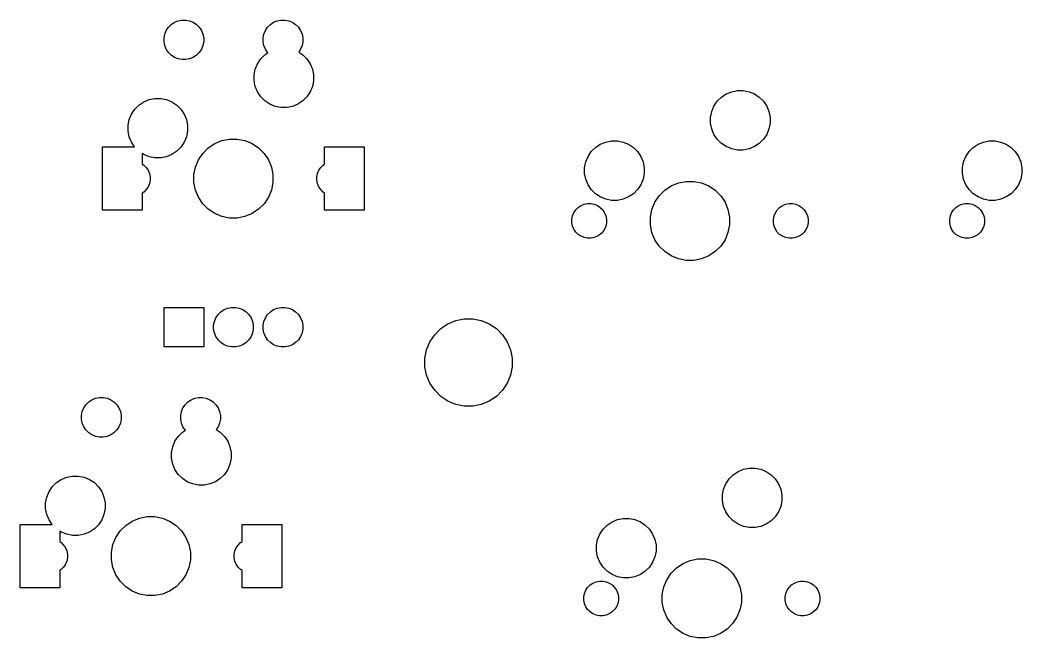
# Model space of a CAD drawing. Extents: x 25 to 359, y 20 to 134.
# Drawn here: x 31.6 to 82.1, y 96.4 to 127.6 of the extents above; entities that cross this region are included whole.
import ezdxf

# ---------------------------------------------------------------- set-up
doc = ezdxf.new("R2010")
doc.units = 0
doc.layers.add('BLACK', color=7, linetype='CONTINUOUS')

msp = doc.modelspace()

# ---------------------------------------------------------------- linework, layer by layer
at = {"layer": 'BLACK', "linetype": 'CONTINUOUS'}
for p, q in [((39.0497, 127.225), (39.189, 127.364)), ((39.189, 127.364), (39.3528, 127.474)), ((39.3528, 127.474), (39.5348, 127.549)), ((39.5348, 127.549), (39.728, 127.587)), ((39.728, 127.587), (39.925, 127.587)), ((39.925, 127.587), (40.1182, 127.549)), ((40.1182, 127.549), (40.3002, 127.474)), ((40.3002, 127.474), (40.464, 127.364)), ((40.464, 127.364), (40.6032, 127.225)), ((44.0497, 127.225), (44.189, 127.364)), ((44.189, 127.364), (44.3528, 127.474)), ((44.3528, 127.474), (44.5348, 127.549)), ((44.5348, 127.549), (44.728, 127.587)), ((44.728, 127.587), (44.925, 127.587)), ((44.925, 127.587), (45.1182, 127.549)), ((45.1182, 127.549), (45.3002, 127.474)), ((45.3002, 127.474), (45.464, 127.364)), ((45.464, 127.364), (45.6032, 127.225)), ((38.8265, 126.686), (38.8649, 126.879)), ((38.8649, 126.879), (38.9403, 127.061)), ((38.9403, 127.061), (39.0497, 127.225)), ((40.6032, 127.225), (40.7127, 127.061)), ((40.7127, 127.061), (40.7881, 126.879)), ((40.7881, 126.879), (40.8265, 126.686)), ((43.8265, 126.686), (43.8649, 126.879)), ((43.8649, 126.879), (43.9403, 127.061)), ((43.9403, 127.061), (44.0497, 127.225)), ((45.6032, 127.225), (45.7127, 127.061)), ((45.7127, 127.061), (45.7881, 126.879)), ((45.7881, 126.879), (45.8265, 126.686)), ((38.8265, 126.489), (38.8265, 126.686)), ((38.8649, 126.296), (38.8265, 126.489)), ((40.8265, 126.489), (40.7881, 126.296)), ((40.8265, 126.686), (40.8265, 126.489)), ((43.8265, 126.489), (43.8265, 126.686)), ((43.8649, 126.296), (43.8265, 126.489)), ((45.8265, 126.489), (45.7881, 126.296)), ((45.8265, 126.686), (45.8265, 126.489)), ((38.9403, 126.114), (38.8649, 126.296)), ((39.0497, 125.95), (38.9403, 126.114)), ((39.189, 125.811), (39.0497, 125.95)), ((39.3528, 125.701), (39.189, 125.811)), ((40.464, 125.811), (40.3002, 125.701)), ((40.6032, 125.95), (40.464, 125.811)), ((40.7127, 126.114), (40.6032, 125.95)), ((40.7881, 126.296), (40.7127, 126.114)), ((43.7014, 125.624), (43.9103, 125.833)), ((43.9403, 126.114), (43.8649, 126.296)), ((43.9103, 125.833), (44.0643, 125.935)), ((44.0497, 125.95), (43.9403, 126.114)), ((44.0643, 125.935), (44.0497, 125.95)), ((45.7127, 126.114), (45.6167, 125.97)), ((45.6167, 125.97), (45.8227, 125.833)), ((45.7881, 126.296), (45.7127, 126.114)), ((45.8227, 125.833), (46.0316, 125.624)), ((39.5348, 125.626), (39.3528, 125.701)), ((39.728, 125.587), (39.5348, 125.626)), ((39.925, 125.587), (39.728, 125.587)), ((40.1182, 125.626), (39.925, 125.587)), ((40.3002, 125.701), (40.1182, 125.626)), ((43.4241, 125.105), (43.5372, 125.378)), ((43.5372, 125.378), (43.7014, 125.624)), ((46.0316, 125.624), (46.1958, 125.378)), ((46.1958, 125.378), (46.3088, 125.105)), ((43.3665, 124.815), (43.4241, 125.105)), ((43.3665, 124.52), (43.3665, 124.815)), ((46.3088, 125.105), (46.3665, 124.815)), ((46.3665, 124.815), (46.3665, 124.52)), ((43.4241, 124.23), (43.3665, 124.52)), ((46.3665, 124.52), (46.3088, 124.23)), ((43.5372, 123.957), (43.4241, 124.23)), ((43.7014, 123.711), (43.5372, 123.957)), ((46.1958, 123.957), (46.0316, 123.711)), ((46.3088, 124.23), (46.1958, 123.957)), ((66.9303, 123.693), (67.176, 123.857)), ((67.176, 123.857), (67.449, 123.97)), ((67.449, 123.97), (67.7388, 124.027)), ((67.7388, 124.027), (68.0342, 124.027)), ((68.0342, 124.027), (68.324, 123.97)), ((68.324, 123.97), (68.597, 123.857)), ((68.597, 123.857), (68.8427, 123.693)), ((37.3514, 123.084), (37.5603, 123.293)), ((37.5603, 123.293), (37.806, 123.457)), ((37.806, 123.457), (38.079, 123.57)), ((38.079, 123.57), (38.3688, 123.627)), ((38.3688, 123.627), (38.6642, 123.627)), ((38.6642, 123.627), (38.954, 123.57)), ((38.954, 123.57), (39.227, 123.457)), ((39.227, 123.457), (39.4727, 123.293)), ((39.4727, 123.293), (39.6816, 123.084)), ((43.9103, 123.502), (43.7014, 123.711)), ((44.156, 123.338), (43.9103, 123.502)), ((44.429, 123.225), (44.156, 123.338)), ((45.577, 123.338), (45.304, 123.225)), ((45.8227, 123.502), (45.577, 123.338)), ((46.0316, 123.711), (45.8227, 123.502)), ((66.5572, 123.238), (66.7214, 123.484)), ((66.7214, 123.484), (66.9303, 123.693)), ((68.8427, 123.693), (69.0516, 123.484)), ((69.0516, 123.484), (69.2158, 123.238)), ((37.0741, 122.565), (37.1872, 122.838)), ((37.1872, 122.838), (37.3514, 123.084)), ((39.6816, 123.084), (39.8458, 122.838)), ((39.8458, 122.838), (39.9588, 122.565)), ((44.7188, 123.167), (44.429, 123.225)), ((45.0142, 123.167), (44.7188, 123.167)), ((45.304, 123.225), (45.0142, 123.167)), ((66.3865, 122.675), (66.4441, 122.965)), ((66.4441, 122.965), (66.5572, 123.238)), ((69.2158, 123.238), (69.3289, 122.965)), ((69.3289, 122.965), (69.3865, 122.675)), ((37.0165, 122.275), (37.0741, 122.565)), ((37.0165, 121.98), (37.0165, 122.275)), ((39.9588, 122.565), (40.0165, 122.275)), ((40.0165, 122.275), (40.0165, 121.98)), ((66.3865, 122.38), (66.3865, 122.675)), ((66.4441, 122.09), (66.3865, 122.38)), ((69.3865, 122.38), (69.3289, 122.09)), ((69.3865, 122.675), (69.3865, 122.38)), ((37.0741, 121.69), (37.0165, 121.98)), ((40.0165, 121.98), (39.9588, 121.69)), ((66.5572, 121.817), (66.4441, 122.09)), ((66.7214, 121.571), (66.5572, 121.817)), ((69.2158, 121.817), (69.0516, 121.571)), ((69.3289, 122.09), (69.2158, 121.817)), ((37.1872, 121.417), (37.0741, 121.69)), ((37.3405, 121.187), (37.1872, 121.417)), ((39.8458, 121.417), (39.6816, 121.171)), ((39.9588, 121.69), (39.8458, 121.417)), ((41.0555, 121.136), (41.382, 121.354)), ((41.382, 121.354), (41.7449, 121.505)), ((41.7449, 121.505), (42.1301, 121.581)), ((42.1301, 121.581), (42.5229, 121.581)), ((42.5229, 121.581), (42.9081, 121.505)), ((42.9081, 121.505), (43.271, 121.354)), ((43.271, 121.354), (43.5975, 121.136)), ((60.5803, 121.153), (60.826, 121.317)), ((60.826, 121.317), (61.099, 121.43)), ((61.099, 121.43), (61.3888, 121.487)), ((61.3888, 121.487), (61.6842, 121.487)), ((61.6842, 121.487), (61.974, 121.43)), ((61.974, 121.43), (62.247, 121.317)), ((62.247, 121.317), (62.4927, 121.153)), ((66.9303, 121.362), (66.7214, 121.571)), ((67.176, 121.198), (66.9303, 121.362)), ((68.8427, 121.362), (68.597, 121.198)), ((69.0516, 121.571), (68.8427, 121.362)), ((79.6303, 121.153), (79.876, 121.317)), ((79.876, 121.317), (80.149, 121.43)), ((80.149, 121.43), (80.4388, 121.487)), ((80.4388, 121.487), (80.7342, 121.487)), ((80.7342, 121.487), (81.024, 121.43)), ((81.024, 121.43), (81.297, 121.317)), ((81.297, 121.317), (81.5427, 121.153)), ((35.7265, 117.987), (35.7265, 121.187)), ((35.7265, 121.187), (37.3405, 121.187)), ((37.806, 120.798), (37.7265, 120.851)), ((37.7265, 120.851), (37.7265, 120.319)), ((38.079, 120.685), (37.806, 120.798)), ((39.227, 120.798), (38.954, 120.685)), ((39.4727, 120.962), (39.227, 120.798)), ((39.6816, 121.171), (39.4727, 120.962)), ((40.5595, 120.532), (40.7777, 120.858)), ((40.7777, 120.858), (41.0555, 121.136)), ((43.5975, 121.136), (43.8753, 120.858)), ((43.8753, 120.858), (44.0935, 120.532)), ((46.9265, 120.319), (46.9265, 121.187)), ((46.9265, 121.187), (48.9265, 121.187)), ((48.9265, 121.187), (48.9265, 117.987)), ((60.2072, 120.698), (60.3714, 120.944)), ((60.3714, 120.944), (60.5803, 121.153)), ((62.4927, 121.153), (62.7016, 120.944)), ((62.7016, 120.944), (62.8658, 120.698)), ((67.449, 121.085), (67.176, 121.198)), ((67.7388, 121.027), (67.449, 121.085)), ((68.0342, 121.027), (67.7388, 121.027)), ((68.324, 121.085), (68.0342, 121.027)), ((68.597, 121.198), (68.324, 121.085)), ((79.2572, 120.698), (79.4214, 120.944)), ((79.4214, 120.944), (79.6303, 121.153)), ((81.5427, 121.153), (81.7516, 120.944)), ((81.7516, 120.944), (81.9158, 120.698)), ((37.7265, 120.319), (37.8043, 120.267)), ((37.8043, 120.267), (37.9261, 120.145)), ((38.3688, 120.627), (38.079, 120.685)), ((38.6642, 120.627), (38.3688, 120.627)), ((38.954, 120.685), (38.6642, 120.627)), ((40.4092, 120.169), (40.5595, 120.532)), ((44.0935, 120.532), (44.2438, 120.169)), ((46.7268, 120.145), (46.8487, 120.267)), ((46.8487, 120.267), (46.9265, 120.319)), ((60.0365, 120.135), (60.0941, 120.425)), ((60.0941, 120.425), (60.2072, 120.698)), ((62.8658, 120.698), (62.9789, 120.425)), ((62.9789, 120.425), (63.0365, 120.135)), ((79.0865, 120.135), (79.1441, 120.425)), ((79.1441, 120.425), (79.2572, 120.698)), ((81.9158, 120.698), (82.0288, 120.425)), ((82.0288, 120.425), (82.0865, 120.135)), ((37.9261, 120.145), (38.0219, 120.002)), ((38.0219, 120.002), (38.0879, 119.843)), ((38.0879, 119.843), (38.1215, 119.674)), ((40.3326, 119.784), (40.4092, 120.169)), ((40.3326, 119.391), (40.3326, 119.784)), ((44.2438, 120.169), (44.3204, 119.784)), ((44.3204, 119.784), (44.3204, 119.391)), ((46.5315, 119.674), (46.5651, 119.843)), ((46.5651, 119.843), (46.6311, 120.002)), ((46.6311, 120.002), (46.7268, 120.145)), ((60.0365, 119.84), (60.0365, 120.135)), ((60.0941, 119.55), (60.0365, 119.84)), ((63.0365, 119.84), (62.9789, 119.55)), ((63.0365, 120.135), (63.0365, 119.84)), ((79.0865, 119.84), (79.0865, 120.135)), ((79.1441, 119.55), (79.0865, 119.84)), ((82.0865, 119.84), (82.0288, 119.55)), ((82.0865, 120.135), (82.0865, 119.84)), ((38.0879, 119.332), (38.0219, 119.173)), ((38.1215, 119.501), (38.0879, 119.332)), ((38.1215, 119.674), (38.1215, 119.501)), ((40.4092, 119.006), (40.3326, 119.391)), ((44.3204, 119.391), (44.2438, 119.006)), ((46.5315, 119.501), (46.5315, 119.674)), ((46.5651, 119.332), (46.5315, 119.501)), ((46.6311, 119.173), (46.5651, 119.332)), ((60.2072, 119.277), (60.0941, 119.55)), ((60.3714, 119.031), (60.2072, 119.277)), ((62.8658, 119.277), (62.7016, 119.031)), ((62.9789, 119.55), (62.8658, 119.277)), ((64.402, 119.214), (64.7649, 119.365)), ((64.7649, 119.365), (65.1501, 119.441)), ((65.1501, 119.441), (65.5429, 119.441)), ((65.5429, 119.441), (65.9281, 119.365)), ((65.9281, 119.365), (66.291, 119.214)), ((79.2572, 119.277), (79.1441, 119.55)), ((79.4214, 119.031), (79.2572, 119.277)), ((81.9158, 119.277), (81.7516, 119.031)), ((82.0288, 119.55), (81.9158, 119.277)), ((37.8043, 118.908), (37.7265, 118.856)), ((37.7265, 118.856), (37.7265, 117.987)), ((37.9261, 119.03), (37.8043, 118.908)), ((38.0219, 119.173), (37.9261, 119.03)), ((40.5595, 118.643), (40.4092, 119.006)), ((44.2438, 119.006), (44.0935, 118.643)), ((46.7268, 119.03), (46.6311, 119.173)), ((46.8487, 118.908), (46.7268, 119.03)), ((46.9265, 118.856), (46.8487, 118.908)), ((46.9265, 117.987), (46.9265, 118.856)), ((60.5803, 118.822), (60.3714, 119.031)), ((60.826, 118.658), (60.5803, 118.822)), ((62.4927, 118.822), (62.247, 118.658)), ((62.7016, 119.031), (62.4927, 118.822)), ((63.7977, 118.718), (64.0755, 118.996)), ((64.0755, 118.996), (64.402, 119.214)), ((66.291, 119.214), (66.6175, 118.996)), ((66.6175, 118.996), (66.8953, 118.718)), ((79.6303, 118.822), (79.4214, 119.031)), ((79.876, 118.658), (79.6303, 118.822)), ((81.5427, 118.822), (81.297, 118.658)), ((81.7516, 119.031), (81.5427, 118.822)), ((40.7777, 118.316), (40.5595, 118.643)), ((41.0555, 118.039), (40.7777, 118.316)), ((43.8753, 118.316), (43.5975, 118.039)), ((44.0935, 118.643), (43.8753, 118.316)), ((59.7087, 118.127), (59.852, 118.223)), ((59.852, 118.223), (60.0113, 118.289)), ((60.0113, 118.289), (60.1803, 118.322)), ((60.1803, 118.322), (60.3527, 118.322)), ((60.3527, 118.322), (60.5217, 118.289)), ((60.5217, 118.289), (60.681, 118.223)), ((60.681, 118.223), (60.8243, 118.127)), ((61.099, 118.545), (60.826, 118.658)), ((61.3888, 118.487), (61.099, 118.545)), ((61.6842, 118.487), (61.3888, 118.487)), ((61.974, 118.545), (61.6842, 118.487)), ((62.247, 118.658), (61.974, 118.545)), ((63.4292, 118.029), (63.5795, 118.392)), ((63.5795, 118.392), (63.7977, 118.718)), ((66.8953, 118.718), (67.1135, 118.392)), ((67.1135, 118.392), (67.2638, 118.029)), ((69.8687, 118.127), (70.012, 118.223)), ((70.012, 118.223), (70.1713, 118.289)), ((70.1713, 118.289), (70.3403, 118.322)), ((70.3403, 118.322), (70.5127, 118.322)), ((70.5127, 118.322), (70.6817, 118.289)), ((70.6817, 118.289), (70.841, 118.223)), ((70.841, 118.223), (70.9843, 118.127)), ((78.7587, 118.127), (78.902, 118.223)), ((78.902, 118.223), (79.0613, 118.289)), ((79.0613, 118.289), (79.2303, 118.322)), ((79.2303, 118.322), (79.4027, 118.322)), ((79.4027, 118.322), (79.5717, 118.289)), ((79.5717, 118.289), (79.731, 118.223)), ((79.731, 118.223), (79.8743, 118.127)), ((80.149, 118.545), (79.876, 118.658)), ((80.4388, 118.487), (80.149, 118.545)), ((80.7342, 118.487), (80.4388, 118.487)), ((81.024, 118.545), (80.7342, 118.487)), ((81.297, 118.658), (81.024, 118.545)), ((37.7265, 117.987), (35.7265, 117.987)), ((41.382, 117.82), (41.0555, 118.039)), ((41.7449, 117.67), (41.382, 117.82)), ((43.271, 117.82), (42.9081, 117.67)), ((43.5975, 118.039), (43.271, 117.82)), ((48.9265, 117.987), (46.9265, 117.987)), ((59.4251, 117.703), (59.4911, 117.862)), ((59.4911, 117.862), (59.5868, 118.005)), ((59.5868, 118.005), (59.7087, 118.127)), ((60.8243, 118.127), (60.9462, 118.005)), ((60.9462, 118.005), (61.0419, 117.862)), ((61.0419, 117.862), (61.1079, 117.703)), ((63.3526, 117.644), (63.4292, 118.029)), ((67.2638, 118.029), (67.3404, 117.644)), ((69.5851, 117.703), (69.6511, 117.862)), ((69.6511, 117.862), (69.7468, 118.005)), ((69.7468, 118.005), (69.8687, 118.127)), ((70.9843, 118.127), (71.1062, 118.005)), ((71.1062, 118.005), (71.2019, 117.862)), ((71.2019, 117.862), (71.2679, 117.703)), ((78.4751, 117.703), (78.5411, 117.862)), ((78.5411, 117.862), (78.6368, 118.005)), ((78.6368, 118.005), (78.7587, 118.127)), ((79.8743, 118.127), (79.9961, 118.005)), ((79.9961, 118.005), (80.0919, 117.862)), ((80.0919, 117.862), (80.1579, 117.703)), ((42.1301, 117.594), (41.7449, 117.67)), ((42.5229, 117.594), (42.1301, 117.594)), ((42.9081, 117.67), (42.5229, 117.594)), ((59.3915, 117.534), (59.4251, 117.703)), ((59.3915, 117.361), (59.3915, 117.534)), ((59.4251, 117.192), (59.3915, 117.361)), ((61.1079, 117.703), (61.1415, 117.534)), ((61.1415, 117.361), (61.1079, 117.192)), ((61.1415, 117.534), (61.1415, 117.361)), ((63.3526, 117.251), (63.3526, 117.644)), ((63.4292, 116.866), (63.3526, 117.251)), ((67.3404, 117.251), (67.2638, 116.866)), ((67.3404, 117.644), (67.3404, 117.251)), ((69.5515, 117.534), (69.5851, 117.703)), ((69.5515, 117.361), (69.5515, 117.534)), ((69.5851, 117.192), (69.5515, 117.361)), ((71.2679, 117.703), (71.3015, 117.534)), ((71.3015, 117.361), (71.2679, 117.192)), ((71.3015, 117.534), (71.3015, 117.361)), ((78.4415, 117.534), (78.4751, 117.703)), ((78.4415, 117.361), (78.4415, 117.534)), ((78.4751, 117.192), (78.4415, 117.361)), ((80.1579, 117.703), (80.1915, 117.534)), ((80.1915, 117.361), (80.1579, 117.192)), ((80.1915, 117.534), (80.1915, 117.361)), ((59.4911, 117.033), (59.4251, 117.192)), ((59.5868, 116.89), (59.4911, 117.033)), ((59.7087, 116.768), (59.5868, 116.89)), ((59.852, 116.672), (59.7087, 116.768)), ((60.8243, 116.768), (60.681, 116.672)), ((60.9462, 116.89), (60.8243, 116.768)), ((61.0419, 117.033), (60.9462, 116.89)), ((61.1079, 117.192), (61.0419, 117.033)), ((63.5795, 116.503), (63.4292, 116.866)), ((67.2638, 116.866), (67.1135, 116.503)), ((69.6511, 117.033), (69.5851, 117.192)), ((69.7468, 116.89), (69.6511, 117.033)), ((69.8687, 116.768), (69.7468, 116.89)), ((70.012, 116.672), (69.8687, 116.768)), ((70.9843, 116.768), (70.841, 116.672)), ((71.1062, 116.89), (70.9843, 116.768)), ((71.2019, 117.033), (71.1062, 116.89)), ((71.2679, 117.192), (71.2019, 117.033)), ((78.5411, 117.033), (78.4751, 117.192)), ((78.6368, 116.89), (78.5411, 117.033)), ((78.7587, 116.768), (78.6368, 116.89)), ((78.902, 116.672), (78.7587, 116.768)), ((79.8743, 116.768), (79.731, 116.672)), ((79.9961, 116.89), (79.8743, 116.768)), ((80.0919, 117.033), (79.9961, 116.89)), ((80.1579, 117.192), (80.0919, 117.033)), ((60.0113, 116.606), (59.852, 116.672)), ((60.1803, 116.572), (60.0113, 116.606)), ((60.3527, 116.572), (60.1803, 116.572)), ((60.5217, 116.606), (60.3527, 116.572)), ((60.681, 116.672), (60.5217, 116.606)), ((63.7977, 116.176), (63.5795, 116.503)), ((67.1135, 116.503), (66.8953, 116.176)), ((70.1713, 116.606), (70.012, 116.672)), ((70.3403, 116.572), (70.1713, 116.606)), ((70.5127, 116.572), (70.3403, 116.572)), ((70.6817, 116.606), (70.5127, 116.572)), ((70.841, 116.672), (70.6817, 116.606)), ((79.0613, 116.606), (78.902, 116.672)), ((79.2303, 116.572), (79.0613, 116.606)), ((79.4027, 116.572), (79.2303, 116.572)), ((79.5717, 116.606), (79.4027, 116.572)), ((79.731, 116.672), (79.5717, 116.606)), ((64.0755, 115.899), (63.7977, 116.176)), ((64.402, 115.68), (64.0755, 115.899)), ((66.6175, 115.899), (66.291, 115.68)), ((66.8953, 116.176), (66.6175, 115.899)), ((64.7649, 115.53), (64.402, 115.68)), ((65.1501, 115.454), (64.7649, 115.53)), ((65.5429, 115.454), (65.1501, 115.454)), ((65.9281, 115.53), (65.5429, 115.454)), ((66.291, 115.68), (65.9281, 115.53)), ((38.8265, 111.087), (38.8265, 113.087)), ((38.8265, 113.087), (40.8265, 113.087)), ((40.8265, 113.087), (40.8265, 111.087)), ((41.4403, 112.561), (41.5497, 112.725)), ((41.5497, 112.725), (41.689, 112.864)), ((41.689, 112.864), (41.8528, 112.974)), ((41.8528, 112.974), (42.0348, 113.049)), ((42.0348, 113.049), (42.228, 113.087)), ((42.228, 113.087), (42.425, 113.087)), ((42.425, 113.087), (42.6182, 113.049)), ((42.6182, 113.049), (42.8002, 112.974)), ((42.8002, 112.974), (42.964, 112.864)), ((42.964, 112.864), (43.1032, 112.725)), ((43.1032, 112.725), (43.2127, 112.561)), ((43.9403, 112.561), (44.0497, 112.725)), ((44.0497, 112.725), (44.189, 112.864)), ((44.189, 112.864), (44.3528, 112.974)), ((44.3528, 112.974), (44.5348, 113.049)), ((44.5348, 113.049), (44.728, 113.087)), ((44.728, 113.087), (44.925, 113.087)), ((44.925, 113.087), (45.1182, 113.049)), ((45.1182, 113.049), (45.3002, 112.974)), ((45.3002, 112.974), (45.464, 112.864)), ((45.464, 112.864), (45.6032, 112.725)), ((45.6032, 112.725), (45.7127, 112.561)), ((41.3265, 112.186), (41.3649, 112.379)), ((41.3265, 111.989), (41.3265, 112.186)), ((41.3649, 112.379), (41.4403, 112.561)), ((43.2127, 112.561), (43.2881, 112.379)), ((43.2881, 112.379), (43.3265, 112.186)), ((43.3265, 112.186), (43.3265, 111.989)), ((43.8265, 112.186), (43.8649, 112.379)), ((43.8265, 111.989), (43.8265, 112.186)), ((43.8649, 112.379), (43.9403, 112.561)), ((45.7127, 112.561), (45.7881, 112.379)), ((45.7881, 112.379), (45.8265, 112.186)), ((45.8265, 112.186), (45.8265, 111.989)), ((52.7803, 112.013), (53.1407, 112.253)), ((53.1407, 112.253), (53.541, 112.419)), ((53.541, 112.419), (53.9661, 112.504)), ((53.9661, 112.504), (54.3994, 112.504)), ((54.3994, 112.504), (54.8245, 112.419)), ((54.8245, 112.419), (55.2248, 112.253)), ((55.2248, 112.253), (55.5852, 112.013)), ((41.3649, 111.796), (41.3265, 111.989)), ((41.4403, 111.614), (41.3649, 111.796)), ((43.2881, 111.796), (43.2127, 111.614)), ((43.3265, 111.989), (43.2881, 111.796)), ((43.8649, 111.796), (43.8265, 111.989)), ((43.9403, 111.614), (43.8649, 111.796)), ((45.7881, 111.796), (45.7127, 111.614)), ((45.8265, 111.989), (45.7881, 111.796)), ((52.2331, 111.346), (52.4739, 111.706)), ((52.4739, 111.706), (52.7803, 112.013)), ((55.5852, 112.013), (55.8916, 111.706)), ((55.8916, 111.706), (56.1324, 111.346)), ((41.5497, 111.45), (41.4403, 111.614)), ((41.689, 111.311), (41.5497, 111.45)), ((41.8528, 111.201), (41.689, 111.311)), ((42.0348, 111.126), (41.8528, 111.201)), ((42.8002, 111.201), (42.6182, 111.126)), ((42.964, 111.311), (42.8002, 111.201)), ((43.1032, 111.45), (42.964, 111.311)), ((43.2127, 111.614), (43.1032, 111.45)), ((44.0497, 111.45), (43.9403, 111.614)), ((44.189, 111.311), (44.0497, 111.45)), ((44.3528, 111.201), (44.189, 111.311)), ((44.5348, 111.126), (44.3528, 111.201)), ((45.3002, 111.201), (45.1182, 111.126)), ((45.464, 111.311), (45.3002, 111.201)), ((45.6032, 111.45), (45.464, 111.311)), ((45.7127, 111.614), (45.6032, 111.45)), ((52.0673, 110.945), (52.2331, 111.346)), ((56.1324, 111.346), (56.2982, 110.945)), ((40.8265, 111.087), (38.8265, 111.087)), ((42.228, 111.087), (42.0348, 111.126)), ((42.425, 111.087), (42.228, 111.087)), ((42.6182, 111.126), (42.425, 111.087)), ((44.728, 111.087), (44.5348, 111.126)), ((44.925, 111.087), (44.728, 111.087)), ((45.1182, 111.126), (44.925, 111.087)), ((51.9827, 110.52), (52.0673, 110.945)), ((56.2982, 110.945), (56.3827, 110.52)), ((51.9827, 110.087), (51.9827, 110.52)), ((56.3827, 110.52), (56.3827, 110.087)), ((52.0673, 109.662), (51.9827, 110.087)), ((52.2331, 109.262), (52.0673, 109.662)), ((56.2982, 109.662), (56.1324, 109.262)), ((56.3827, 110.087), (56.2982, 109.662)), ((52.4739, 108.901), (52.2331, 109.262)), ((56.1324, 109.262), (55.8916, 108.901)), ((52.7803, 108.595), (52.4739, 108.901)), ((55.8916, 108.901), (55.5852, 108.595)), ((34.7803, 108.011), (34.8897, 108.175)), ((34.8897, 108.175), (35.029, 108.314)), ((35.029, 108.314), (35.1928, 108.424)), ((35.1928, 108.424), (35.3748, 108.499)), ((35.3748, 108.499), (35.568, 108.537)), ((35.568, 108.537), (35.765, 108.537)), ((35.765, 108.537), (35.9582, 108.499)), ((35.9582, 108.499), (36.1402, 108.424)), ((36.1402, 108.424), (36.304, 108.314)), ((36.304, 108.314), (36.4432, 108.175)), ((36.4432, 108.175), (36.5527, 108.011)), ((39.7803, 108.011), (39.8897, 108.175)), ((39.8897, 108.175), (40.029, 108.314)), ((40.029, 108.314), (40.1928, 108.424)), ((40.1928, 108.424), (40.3748, 108.499)), ((40.3748, 108.499), (40.568, 108.537)), ((40.568, 108.537), (40.765, 108.537)), ((40.765, 108.537), (40.9582, 108.499)), ((40.9582, 108.499), (41.1402, 108.424)), ((41.1402, 108.424), (41.304, 108.314)), ((41.304, 108.314), (41.4432, 108.175)), ((41.4432, 108.175), (41.5527, 108.011)), ((53.1407, 108.354), (52.7803, 108.595)), ((53.541, 108.188), (53.1407, 108.354)), ((53.9661, 108.104), (53.541, 108.188)), ((54.8245, 108.188), (54.3994, 108.104)), ((55.2248, 108.354), (54.8245, 108.188)), ((55.5852, 108.595), (55.2248, 108.354)), ((34.6665, 107.636), (34.7049, 107.829)), ((34.6665, 107.439), (34.6665, 107.636)), ((34.7049, 107.829), (34.7803, 108.011)), ((36.5527, 108.011), (36.6281, 107.829)), ((36.6281, 107.829), (36.6665, 107.636)), ((36.6665, 107.636), (36.6665, 107.439)), ((39.6665, 107.636), (39.7049, 107.829)), ((39.6665, 107.439), (39.6665, 107.636)), ((39.7049, 107.829), (39.7803, 108.011)), ((41.5527, 108.011), (41.6281, 107.829)), ((41.6281, 107.829), (41.6665, 107.636)), ((41.6665, 107.636), (41.6665, 107.439)), ((54.3994, 108.104), (53.9661, 108.104)), ((34.7049, 107.246), (34.6665, 107.439)), ((34.7803, 107.064), (34.7049, 107.246)), ((36.6281, 107.246), (36.5527, 107.064)), ((36.6665, 107.439), (36.6281, 107.246)), ((39.7049, 107.246), (39.6665, 107.439)), ((39.7803, 107.064), (39.7049, 107.246)), ((41.6281, 107.246), (41.5527, 107.064)), ((41.6665, 107.439), (41.6281, 107.246)), ((34.8897, 106.9), (34.7803, 107.064)), ((35.029, 106.761), (34.8897, 106.9)), ((35.1928, 106.651), (35.029, 106.761)), ((35.3748, 106.576), (35.1928, 106.651)), ((36.1402, 106.651), (35.9582, 106.576)), ((36.304, 106.761), (36.1402, 106.651)), ((36.4432, 106.9), (36.304, 106.761)), ((36.5527, 107.064), (36.4432, 106.9)), ((39.5414, 106.574), (39.7503, 106.783)), ((39.7503, 106.783), (39.9043, 106.885)), ((39.8897, 106.9), (39.7803, 107.064)), ((39.9043, 106.885), (39.8897, 106.9)), ((41.5527, 107.064), (41.4567, 106.92)), ((41.4567, 106.92), (41.6627, 106.783)), ((41.6627, 106.783), (41.8716, 106.574)), ((35.568, 106.537), (35.3748, 106.576)), ((35.765, 106.537), (35.568, 106.537)), ((35.9582, 106.576), (35.765, 106.537)), ((39.2641, 106.055), (39.3772, 106.328)), ((39.3772, 106.328), (39.5414, 106.574)), ((41.8716, 106.574), (42.0358, 106.328)), ((42.0358, 106.328), (42.1489, 106.055)), ((39.2065, 105.765), (39.2641, 106.055)), ((39.2065, 105.47), (39.2065, 105.765)), ((42.1489, 106.055), (42.2065, 105.765)), ((42.2065, 105.765), (42.2065, 105.47)), ((39.2641, 105.18), (39.2065, 105.47)), ((39.3772, 104.907), (39.2641, 105.18)), ((42.1489, 105.18), (42.0358, 104.907)), ((42.2065, 105.47), (42.1489, 105.18)), ((33.919, 104.52), (34.2088, 104.577)), ((34.2088, 104.577), (34.5042, 104.577)), ((34.5042, 104.577), (34.794, 104.52)), ((39.5414, 104.661), (39.3772, 104.907)), ((39.7503, 104.452), (39.5414, 104.661)), ((41.8716, 104.661), (41.6627, 104.452)), ((42.0358, 104.907), (41.8716, 104.661)), ((67.3189, 104.434), (67.5278, 104.643)), ((67.5278, 104.643), (67.7735, 104.807)), ((67.7735, 104.807), (68.0465, 104.92)), ((68.0465, 104.92), (68.3363, 104.977)), ((68.3363, 104.977), (68.6317, 104.977)), ((68.6317, 104.977), (68.9215, 104.92)), ((68.9215, 104.92), (69.1945, 104.807)), ((69.1945, 104.807), (69.4402, 104.643)), ((69.4402, 104.643), (69.6491, 104.434)), ((33.1914, 104.034), (33.4003, 104.243)), ((33.4003, 104.243), (33.646, 104.407)), ((33.646, 104.407), (33.919, 104.52)), ((34.794, 104.52), (35.067, 104.407)), ((35.067, 104.407), (35.3127, 104.243)), ((35.3127, 104.243), (35.5216, 104.034)), ((39.996, 104.288), (39.7503, 104.452)), ((40.269, 104.175), (39.996, 104.288)), ((40.5588, 104.117), (40.269, 104.175)), ((40.8542, 104.117), (40.5588, 104.117)), ((41.144, 104.175), (40.8542, 104.117)), ((41.417, 104.288), (41.144, 104.175)), ((41.6627, 104.452), (41.417, 104.288)), ((67.0416, 103.915), (67.1547, 104.188)), ((67.1547, 104.188), (67.3189, 104.434)), ((69.6491, 104.434), (69.8133, 104.188)), ((69.8133, 104.188), (69.9264, 103.915)), ((32.9141, 103.515), (33.0272, 103.788)), ((33.0272, 103.788), (33.1914, 104.034)), ((35.5216, 104.034), (35.6858, 103.788)), ((35.6858, 103.788), (35.7989, 103.515)), ((66.984, 103.625), (67.0416, 103.915)), ((66.984, 103.33), (66.984, 103.625)), ((69.9264, 103.915), (69.984, 103.625)), ((69.984, 103.625), (69.984, 103.33)), ((32.8565, 103.225), (32.9141, 103.515)), ((32.8565, 102.93), (32.8565, 103.225)), ((35.7989, 103.515), (35.8565, 103.225)), ((35.8565, 103.225), (35.8565, 102.93)), ((67.0416, 103.04), (66.984, 103.33)), ((69.984, 103.33), (69.9264, 103.04)), ((32.9141, 102.64), (32.8565, 102.93)), ((33.0272, 102.367), (32.9141, 102.64)), ((35.7989, 102.64), (35.6858, 102.367)), ((35.8565, 102.93), (35.7989, 102.64)), ((67.1547, 102.767), (67.0416, 103.04)), ((67.3189, 102.521), (67.1547, 102.767)), ((69.8133, 102.767), (69.6491, 102.521)), ((69.9264, 103.04), (69.8133, 102.767)), ((31.5665, 98.9374), (31.5665, 102.137)), ((31.5665, 102.137), (33.1805, 102.137)), ((33.1805, 102.137), (33.0272, 102.367)), ((35.5216, 102.121), (35.3127, 101.912)), ((35.6858, 102.367), (35.5216, 102.121)), ((36.6177, 101.808), (36.8955, 102.086)), ((36.8955, 102.086), (37.222, 102.304)), ((37.222, 102.304), (37.5849, 102.455)), ((37.5849, 102.455), (37.9701, 102.531)), ((37.9701, 102.531), (38.3629, 102.531)), ((38.3629, 102.531), (38.7481, 102.455)), ((38.7481, 102.455), (39.111, 102.304)), ((39.111, 102.304), (39.4375, 102.086)), ((39.4375, 102.086), (39.7153, 101.808)), ((42.7665, 101.269), (42.7665, 102.137)), ((42.7665, 102.137), (44.7665, 102.137)), ((44.7665, 102.137), (44.7665, 98.9374)), ((60.9689, 101.894), (61.1778, 102.103)), ((61.1778, 102.103), (61.4235, 102.267)), ((61.4235, 102.267), (61.6965, 102.38)), ((61.6965, 102.38), (61.9863, 102.437)), ((61.9863, 102.437), (62.2817, 102.437)), ((62.2817, 102.437), (62.5715, 102.38)), ((62.5715, 102.38), (62.8445, 102.267)), ((62.8445, 102.267), (63.0902, 102.103)), ((63.0902, 102.103), (63.2991, 101.894)), ((67.5278, 102.312), (67.3189, 102.521)), ((67.7735, 102.148), (67.5278, 102.312)), ((68.0465, 102.035), (67.7735, 102.148)), ((69.1945, 102.148), (68.9215, 102.035)), ((69.4402, 102.312), (69.1945, 102.148)), ((69.6491, 102.521), (69.4402, 102.312)), ((33.646, 101.748), (33.5665, 101.801)), ((33.5665, 101.801), (33.5665, 101.269)), ((33.919, 101.635), (33.646, 101.748)), ((34.2088, 101.577), (33.919, 101.635)), ((34.5042, 101.577), (34.2088, 101.577)), ((34.794, 101.635), (34.5042, 101.577)), ((35.067, 101.748), (34.794, 101.635)), ((35.3127, 101.912), (35.067, 101.748)), ((36.3995, 101.482), (36.6177, 101.808)), ((39.7153, 101.808), (39.9335, 101.482)), ((60.6916, 101.375), (60.8047, 101.648)), ((60.8047, 101.648), (60.9689, 101.894)), ((63.2991, 101.894), (63.4633, 101.648)), ((63.4633, 101.648), (63.5764, 101.375)), ((68.3363, 101.977), (68.0465, 102.035)), ((68.6317, 101.977), (68.3363, 101.977)), ((68.9215, 102.035), (68.6317, 101.977)), ((33.5665, 101.269), (33.6443, 101.217)), ((33.6443, 101.217), (33.7662, 101.095)), ((33.7662, 101.095), (33.8619, 100.952)), ((36.1726, 100.734), (36.2492, 101.119)), ((36.2492, 101.119), (36.3995, 101.482)), ((39.9335, 101.482), (40.0838, 101.119)), ((40.0838, 101.119), (40.1604, 100.734)), ((42.4711, 100.952), (42.5668, 101.095)), ((42.5668, 101.095), (42.6887, 101.217)), ((42.6887, 101.217), (42.7665, 101.269)), ((60.634, 101.085), (60.6916, 101.375)), ((60.634, 100.79), (60.634, 101.085)), ((63.5764, 101.375), (63.634, 101.085)), ((63.634, 101.085), (63.634, 100.79)), ((33.8619, 100.952), (33.9279, 100.793)), ((33.9279, 100.793), (33.9615, 100.624)), ((33.9615, 100.624), (33.9615, 100.451)), ((36.1726, 100.341), (36.1726, 100.734)), ((40.1604, 100.734), (40.1604, 100.341)), ((42.3715, 100.624), (42.4051, 100.793)), ((42.3715, 100.451), (42.3715, 100.624)), ((42.4051, 100.793), (42.4711, 100.952)), ((60.6916, 100.5), (60.634, 100.79)), ((63.634, 100.79), (63.5764, 100.5)), ((33.8619, 100.123), (33.7662, 99.9796)), ((33.9279, 100.282), (33.8619, 100.123)), ((33.9615, 100.451), (33.9279, 100.282)), ((36.2492, 99.9558), (36.1726, 100.341)), ((40.1604, 100.341), (40.0838, 99.9558)), ((42.4051, 100.282), (42.3715, 100.451)), ((42.4711, 100.123), (42.4051, 100.282)), ((42.5668, 99.9796), (42.4711, 100.123)), ((60.8047, 100.227), (60.6916, 100.5)), ((60.9689, 99.9812), (60.8047, 100.227)), ((63.4633, 100.227), (63.2991, 99.9812)), ((63.5764, 100.5), (63.4633, 100.227)), ((64.673, 99.9462), (64.9995, 100.164)), ((64.9995, 100.164), (65.3624, 100.315)), ((65.3624, 100.315), (65.7476, 100.391)), ((65.7476, 100.391), (66.1404, 100.391)), ((66.1404, 100.391), (66.5256, 100.315)), ((66.5256, 100.315), (66.8885, 100.164)), ((66.8885, 100.164), (67.215, 99.9462)), ((33.6443, 99.8577), (33.5665, 99.8058)), ((33.5665, 99.8058), (33.5665, 98.9374)), ((33.7662, 99.9796), (33.6443, 99.8577)), ((36.3995, 99.5929), (36.2492, 99.9558)), ((36.6177, 99.2664), (36.3995, 99.5929)), ((39.9335, 99.5929), (39.7153, 99.2664)), ((40.0838, 99.9558), (39.9335, 99.5929)), ((42.6887, 99.8577), (42.5668, 99.9796)), ((42.7665, 99.8058), (42.6887, 99.8577)), ((42.7665, 98.9374), (42.7665, 99.8058)), ((61.1778, 99.7723), (60.9689, 99.9812)), ((61.4235, 99.6081), (61.1778, 99.7723)), ((61.6965, 99.495), (61.4235, 99.6081)), ((62.8445, 99.6081), (62.5715, 99.495)), ((63.0902, 99.7723), (62.8445, 99.6081)), ((63.2991, 99.9812), (63.0902, 99.7723)), ((64.177, 99.3419), (64.3952, 99.6684)), ((64.3952, 99.6684), (64.673, 99.9462)), ((67.215, 99.9462), (67.4928, 99.6684)), ((67.4928, 99.6684), (67.711, 99.3419)), ((36.8955, 98.9886), (36.6177, 99.2664)), ((39.7153, 99.2664), (39.4375, 98.9886)), ((60.1843, 98.9552), (60.3062, 99.0771)), ((60.3062, 99.0771), (60.4495, 99.1728)), ((60.4495, 99.1728), (60.6088, 99.2388)), ((60.6088, 99.2388), (60.7778, 99.2724)), ((60.7778, 99.2724), (60.9502, 99.2724)), ((60.9502, 99.2724), (61.1192, 99.2388)), ((61.1192, 99.2388), (61.2785, 99.1728)), ((61.2785, 99.1728), (61.4218, 99.0771)), ((61.4218, 99.0771), (61.5437, 98.9552)), ((61.9863, 99.4374), (61.6965, 99.495)), ((62.2817, 99.4374), (61.9863, 99.4374)), ((62.5715, 99.495), (62.2817, 99.4374)), ((64.0267, 98.979), (64.177, 99.3419)), ((67.711, 99.3419), (67.8613, 98.979)), ((70.3443, 98.9552), (70.4662, 99.0771)), ((70.4662, 99.0771), (70.6095, 99.1728)), ((70.6095, 99.1728), (70.7688, 99.2388)), ((70.7688, 99.2388), (70.9378, 99.2724)), ((70.9378, 99.2724), (71.1102, 99.2724)), ((71.1102, 99.2724), (71.2792, 99.2388)), ((71.2792, 99.2388), (71.4385, 99.1728)), ((71.4385, 99.1728), (71.5818, 99.0771)), ((71.5818, 99.0771), (71.7037, 98.9552)), ((33.5665, 98.9374), (31.5665, 98.9374)), ((37.222, 98.7704), (36.8955, 98.9886)), ((37.5849, 98.6201), (37.222, 98.7704)), ((37.9701, 98.5435), (37.5849, 98.6201)), ((38.3629, 98.5435), (37.9701, 98.5435)), ((38.7481, 98.6201), (38.3629, 98.5435)), ((39.111, 98.7704), (38.7481, 98.6201)), ((39.4375, 98.9886), (39.111, 98.7704)), ((44.7665, 98.9374), (42.7665, 98.9374)), ((59.989, 98.4836), (60.0226, 98.6526)), ((60.0226, 98.6526), (60.0886, 98.8119)), ((60.0886, 98.8119), (60.1843, 98.9552)), ((61.5437, 98.9552), (61.6394, 98.8119)), ((61.6394, 98.8119), (61.7054, 98.6526)), ((61.7054, 98.6526), (61.739, 98.4836)), ((63.9501, 98.5938), (64.0267, 98.979)), ((63.9501, 98.201), (63.9501, 98.5938)), ((67.8613, 98.979), (67.9379, 98.5938)), ((67.9379, 98.5938), (67.9379, 98.201)), ((70.149, 98.4836), (70.1826, 98.6526)), ((70.1826, 98.6526), (70.2486, 98.8119)), ((70.2486, 98.8119), (70.3443, 98.9552)), ((71.7037, 98.9552), (71.7994, 98.8119)), ((71.7994, 98.8119), (71.8654, 98.6526)), ((71.8654, 98.6526), (71.899, 98.4836)), ((59.989, 98.3112), (59.989, 98.4836)), ((60.0226, 98.1422), (59.989, 98.3112)), ((60.0886, 97.9829), (60.0226, 98.1422)), ((61.7054, 98.1422), (61.6394, 97.9829)), ((61.739, 98.3112), (61.7054, 98.1422)), ((61.739, 98.4836), (61.739, 98.3112)), ((64.0267, 97.8158), (63.9501, 98.201)), ((67.9379, 98.201), (67.8613, 97.8158)), ((70.149, 98.3112), (70.149, 98.4836)), ((70.1826, 98.1422), (70.149, 98.3112)), ((70.2486, 97.9829), (70.1826, 98.1422)), ((71.8654, 98.1422), (71.7994, 97.9829)), ((71.899, 98.3112), (71.8654, 98.1422)), ((71.899, 98.4836), (71.899, 98.3112)), ((60.1843, 97.8396), (60.0886, 97.9829)), ((60.3062, 97.7177), (60.1843, 97.8396)), ((60.4495, 97.622), (60.3062, 97.7177)), ((60.6088, 97.556), (60.4495, 97.622)), ((60.7778, 97.5224), (60.6088, 97.556)), ((60.9502, 97.5224), (60.7778, 97.5224)), ((61.1192, 97.556), (60.9502, 97.5224)), ((61.2785, 97.622), (61.1192, 97.556)), ((61.4218, 97.7177), (61.2785, 97.622)), ((61.5437, 97.8396), (61.4218, 97.7177)), ((61.6394, 97.9829), (61.5437, 97.8396)), ((64.177, 97.4529), (64.0267, 97.8158)), ((67.8613, 97.8158), (67.711, 97.4529)), ((70.3443, 97.8396), (70.2486, 97.9829)), ((70.4662, 97.7177), (70.3443, 97.8396)), ((70.6095, 97.622), (70.4662, 97.7177)), ((70.7688, 97.556), (70.6095, 97.622)), ((70.9378, 97.5224), (70.7688, 97.556)), ((71.1102, 97.5224), (70.9378, 97.5224)), ((71.2792, 97.556), (71.1102, 97.5224)), ((71.4385, 97.622), (71.2792, 97.556)), ((71.5818, 97.7177), (71.4385, 97.622)), ((71.7037, 97.8396), (71.5818, 97.7177)), ((71.7994, 97.9829), (71.7037, 97.8396)), ((64.3952, 97.1264), (64.177, 97.4529)), ((64.673, 96.8486), (64.3952, 97.1264)), ((67.4928, 97.1264), (67.215, 96.8486)), ((67.711, 97.4529), (67.4928, 97.1264)), ((64.9995, 96.6304), (64.673, 96.8486)), ((65.3624, 96.4801), (64.9995, 96.6304)), ((66.8885, 96.6304), (66.5256, 96.4801)), ((67.215, 96.8486), (66.8885, 96.6304)), ((65.7476, 96.4035), (65.3624, 96.4801)), ((66.1404, 96.4035), (65.7476, 96.4035)), ((66.5256, 96.4801), (66.1404, 96.4035))]:
    msp.add_line(p, q, dxfattribs=at)

doc.saveas('drawing.dxf')
